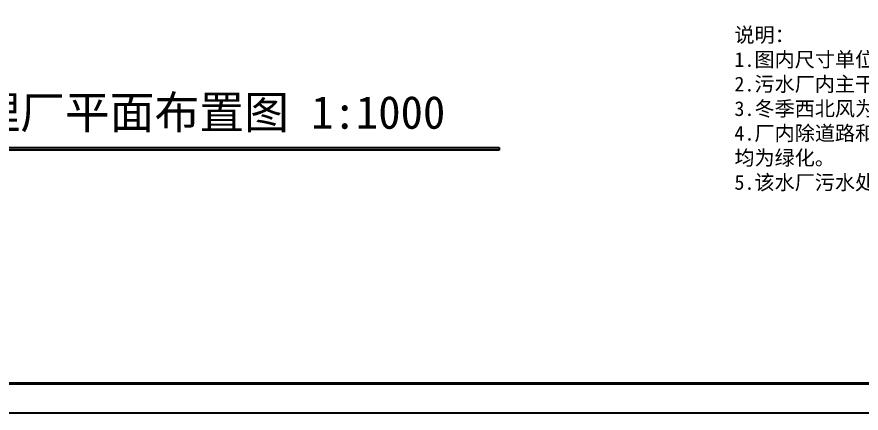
# Model space of a CAD drawing. Header units: millimetres. Extents: x 210832 to 1443773, y 126806 to 1026245.
# Drawn here: x 214039.4 to 214325.6, y 128859 to 128993.4 of the extents above; entities that cross this region are included whole.
import ezdxf

# ---------------------------------------------------------------- set-up
doc = ezdxf.new("R2010")
doc.units = ezdxf.units.MM
doc.header["$LTSCALE"] = 500
doc.styles.get("Standard").update_dxf_attribs({"font": 'arial.ttf'})

msp = doc.modelspace()

# ---------------------------------------------------------------- hatches: boundary and pattern name
h = msp.add_hatch(color=7)
h.dxf.hatch_style = 1
h.paths.add_polyline_path([(214202.91, 128948.15), (214202.91, 128949.15), (213882.91, 128949.15), (213882.91, 128948.15)])

# ---------------------------------------------------------------- linework, layer by layer
for p, q in [((213882.91, 128949.15), (214202.91, 128949.15)), ((214202.91, 128948.15), (213882.91, 128948.15)), ((214202.91, 128949.15), (214202.91, 128948.15))]:
    msp.add_line(p, q)
msp.add_lwpolyline([(213765.9, 129453.03), (214606.9, 129453.03), (214606.9, 128859.03), (213765.9, 128859.03)], close=True)
at = {"const_width": 1}
msp.add_lwpolyline([(213790.9, 129443.03), (214596.9, 129443.03), (214596.9, 128869.03), (213790.9, 128869.03)], close=True, dxfattribs=at)

# ---------------------------------------------------------------- texts
at = {"attachment_point": 1}
for s, insert, char_height, width in [('{\\fSimSun|b0|i0|c134|p54;说明：\\P1.图内尺寸单位均以米计。\\P2.污水厂内主干道宽7米。\\P3.冬季西北风为主，夏季东南为主。\\P4.厂内除道路和建筑物之外其他地区均为绿化。\\P5.该水厂污水处理量为0.407m³/s}', (214282.65, 128989.79), 5, 111.0517), ('{\\fSimSun|b0|i0|c134|p54;山西省临汾市污水处理厂平面布置图 1:1000}', (213888.52, 128966.6), 11.1375, 311.8512)]:
    msp.add_mtext(s, dxfattribs=dict(at, insert=insert, char_height=char_height, width=width))

doc.saveas('drawing.dxf')
